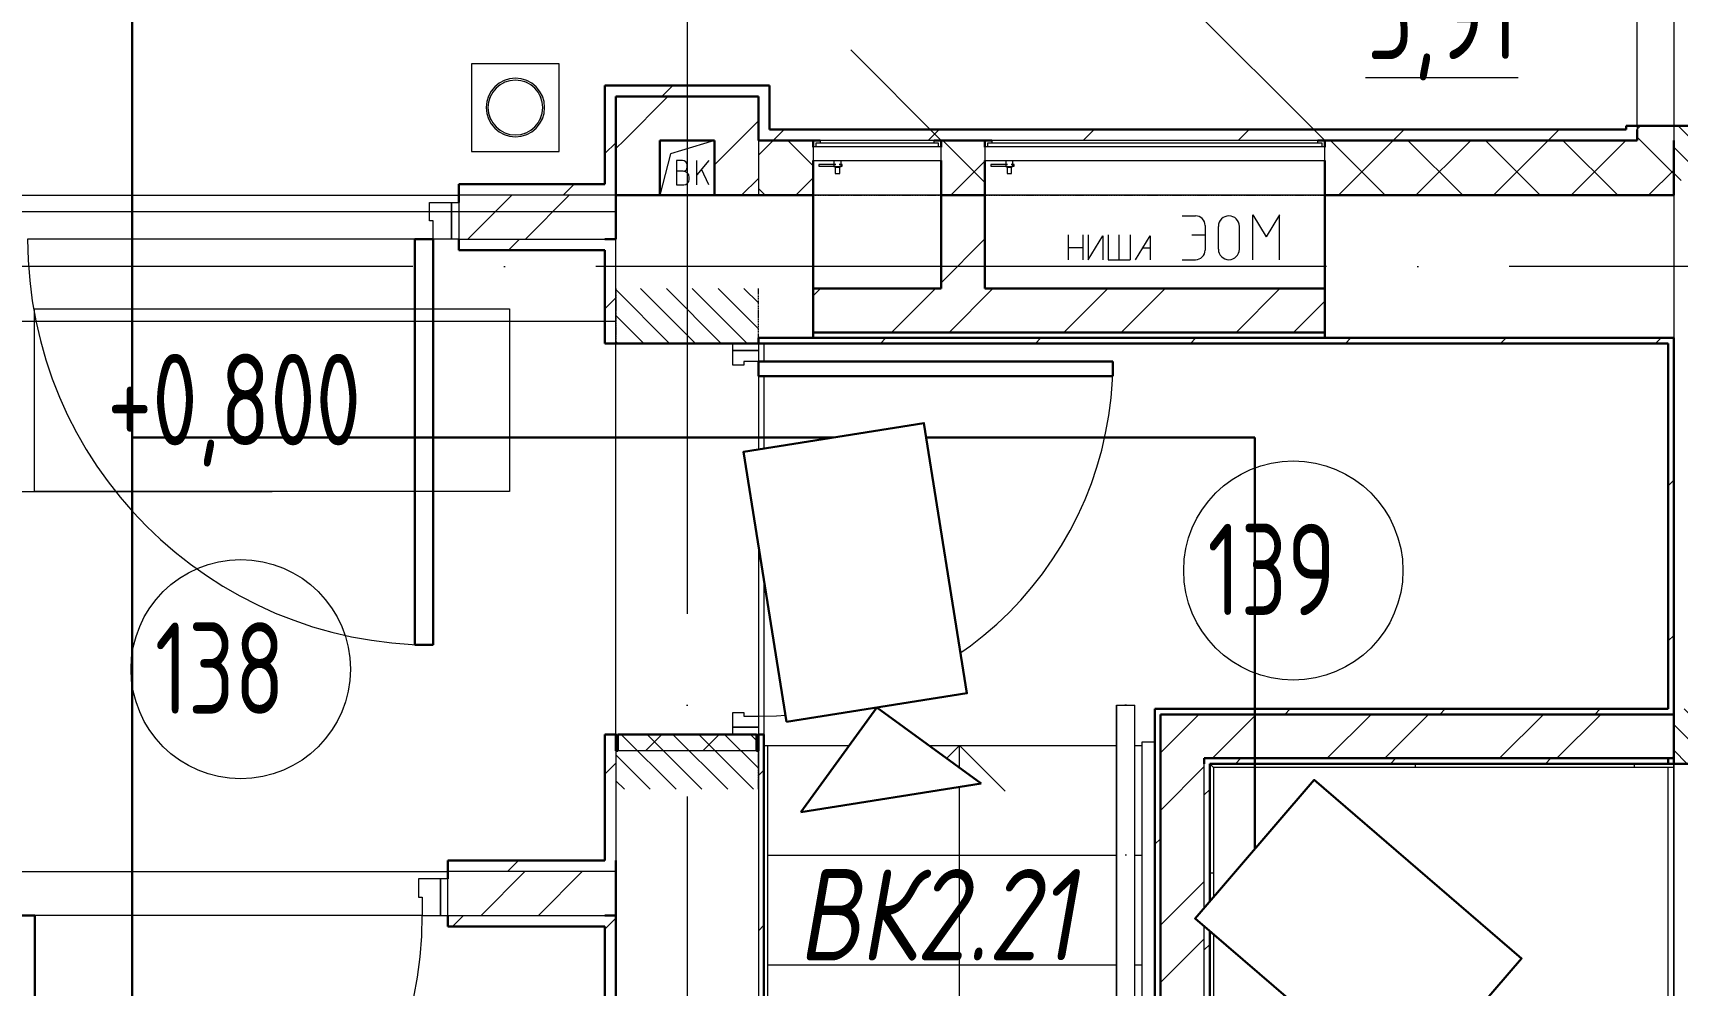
# Model space of a CAD drawing. Header units: millimetres. Extents: x -495897 to 1376592, y -28539 to 470976.
# Drawn here: x -10103 to -5603, y 379589 to 382194 of the extents above; entities that cross this region are included whole.
import ezdxf
from ezdxf.enums import TextEntityAlignment as Align

# ---------------------------------------------------------------- set-up
doc = ezdxf.new("R2010")
doc.units = ezdxf.units.MM
doc.set_wipeout_variables(frame=1)
for name, pattern in [('ADSK_Линия сетки', [25, 20, -2.5, 0, -2.5]), ('ADSK_Сверху', [450, 300, -150]), ('ADSK_Штриховая_ш2 п1_5', [4.5, 3, -1.5])]:
    doc.linetypes.add(name, pattern=pattern)
for name, color, linetype, lineweight in [('RC-Видеонаблюдение', 5, 'Continuous', 30), ('RC-Линии_связи-Адресные', 5, 'Continuous', 30), ('Аннотация', 7, 'Continuous', 18), ('Двери', 252, 'Continuous', 9), ('Лестницы', 252, 'Continuous', 9), ('Линии', 7, 'Continuous', 9), ('Марки помещений', 252, 'Continuous', 20), ('Оборудование', 8, 'Continuous', 18), ('Ограждение', 252, 'Continuous', 9), ('Оси', 252, 'Continuous', 9), ('Отметки', 7, 'Continuous', 9), ('Перекрытие', 252, 'Continuous', 18), ('Сантехника', 252, 'Continuous', 9), ('Стены внутренние', 7, 'Continuous', 18), ('Стены наружные', 7, 'Continuous', 18), ('Стены штриховка', 7, 'Continuous', 9), ('Стрелки вверх', 7, 'Continuous', 18)]:
    doc.layers.add(name, color=color, linetype=linetype, lineweight=lineweight)
doc.layers.add('RC-Позиционные_обозначения', color=7, linetype='Continuous')
doc.styles.add('GOST Common_3', font='', dxfattribs={"height": 3.5})
doc.styles.add('RubezhCAD', font='', dxfattribs={"oblique": 10})
doc.styles.get("Standard").update_dxf_attribs({"font": ''})
doc.styles.get('GOST Common_3').set_extended_font_data('GOST 2.304 type A')
doc.styles.get('RubezhCAD').set_extended_font_data('GOST type A')
doc.styles.get('Standard').set_extended_font_data('GOST type B')
pattern_1 = [(0, (-32119.8, 96), (0, 600), []), (90, (-32119.8, 96), (-600, 4e-14), [])]

# ---------------------------------------------------------------- blocks, each defined once
blk = doc.blocks.new('RC-UGO-CAM-01')
blk.add_attdef('PSTN', text='', height=2.5).set_placement((4.626, 3.284), align=Align.BOTTOM_LEFT)
at = {"color": 1}
blk.add_wipeout([(3.743, 0), (6.243, 2.499), (6.243, -2.499)], dxfattribs=at)
blk.add_line((6.243, 2.499), (6.243, -2.499), dxfattribs=at)
blk.add_wipeout([(-3.743, -2.499), (-3.741, 2.497), (3.743, 2.499), (3.743, -2.499)], dxfattribs=at)
for q in [(6.243, 2.499), (6.243, -2.499)]:
    blk.add_line((3.743, 0), q, dxfattribs=at)
blk.add_lwpolyline([(3.743, -2.499), (3.743, 2.499), (-3.743, 2.499), (-3.743, -2.499), (3.743, -2.499)], close=True, dxfattribs=at)
blk = doc.blocks.new('1 этаж')
at = {"layer": 'Двери', "lineweight": 18, "true_color": 0x636466}
h = blk.add_hatch(dxfattribs=at)
h.set_pattern_fill('FP_2', color=251, angle=-90, style=0, pattern_type=2)
h.set_pattern_definition([(315, (-4580.8, 22276.27), (35.3553, 35.3553), [])])
h.paths.add_polyline_path([(-4855.8, 21391.3), (-4305.8, 21391.3), (-4305.8, 21541.3), (-4855.8, 21541.3)])
h.paths.add_polyline_path([(-4855.8, 22761.3), (-4305.8, 22761.3), (-4305.8, 22911.3), (-4855.8, 22911.3)])
h = blk.add_hatch(dxfattribs=at)
h.set_pattern_fill('FP_2', color=251, angle=-90, style=0, pattern_type=2)
h.set_pattern_definition([(315, (-7555.8, 20411.27), (35.3553, 35.3553), [])])
h.paths.add_polyline_path([(-7750.8, 19726.3), (-7360.8, 19726.3), (-7360.8, 19876.3), (-7750.8, 19876.3)])
h.paths.add_polyline_path([(-7360.8, 20946.3), (-7360.8, 21096.3), (-7750.8, 21096.3), (-7750.8, 20946.3)])
h = blk.add_hatch(dxfattribs=at)
h.set_pattern_fill('FP_2', color=251, angle=-90, style=0, pattern_type=2)
h.set_pattern_definition([(315, (-4580.8, 19071.27), (35.3553, 35.3553), [])])
h.paths.add_polyline_path([(-4855.8, 17946.3), (-4305.8, 17946.3), (-4305.8, 18096.3), (-4855.8, 18096.3)])
h.paths.add_polyline_path([(-4340.6, 19796.3), (-4305.8, 19796.3), (-4305.8, 19946.3), (-4855.8, 19946.3), (-4855.8, 19796.3)])
at = {"layer": 'Ограждение', "true_color": 0x636466}
h = blk.add_hatch(dxfattribs=at)
h.set_pattern_fill('FP_25', color=251, style=0, pattern_type=2)
h.set_pattern_definition(pattern_1)
h.paths.add_polyline_path([(-4870.8, 19786.3), (-4855.8, 19786.3), (-4855.8, 19796.3), (-6125.8, 19796.3), (-6115.8, 19786.3), (-5058.1, 19786.3)])
h = blk.add_hatch(dxfattribs=at)
h.set_pattern_fill('FP_25', color=251, style=0, pattern_type=2)
h.set_pattern_definition(pattern_1)
h.paths.add_polyline_path([(-6125.8, 16656.3), (-6115.8, 16656.3), (-6115.8, 19786.3), (-6125.8, 19796.3), (-6125.8, 16726.3)])
at = {"color": 251, "lineweight": 18, "true_color": 0x636466}
for p, q in [((-7601.2, 21464.6), (-7630.8, 21351.3)), ((-7480.8, 21501.3), (-7601.2, 21464.6)), ((-7568.6, 21446.7), (-7585.2, 21446.7)), ((-7585.2, 21446.7), (-7585.2, 21380)), ((-7555.6, 21428.2), (-7555.6, 21433.7)), ((-7496.4, 21446.7), (-7529.7, 21407)), ((-7529.7, 21380), (-7529.7, 21446.7)), ((-7496.4, 21380), (-7516.3, 21422.9)), ((-7566.7, 21417.1), (-7585.2, 21417.1)), ((-7585.2, 21380), (-7564.9, 21380)), ((-7550.1, 21394.8), (-7550.1, 21400.4))]:
    blk.add_line(p, q, dxfattribs=at)
for centre, radius, start, end in [((-7568.6, 21433.7), 13, 0, 90), ((-7566.7, 21428.2), 11.1, 270, 0), ((-7566.7, 21400.4), 16.7, 0, 90), ((-7564.9, 21394.8), 14.8, 270, 0)]:
    blk.add_arc(centre, radius, start, end, dxfattribs=at)
at = {"layer": 'Аннотация', "color": 251, "lineweight": 20, "true_color": 0x636466}
for p, q in [((-9341.7, 20540.8), (-9341.7, 21040.8)), ((-9341.7, 21040.8), (-8041.7, 21040.8)), ((-8041.7, 21040.8), (-8041.7, 20540.8)), ((-8041.7, 20540.8), (-9341.7, 20540.8))]:
    blk.add_line(p, q, dxfattribs=at)
at = {"layer": 'Двери', "color": 251, "linetype": 'ADSK_Штриховая_ш2 п1_5', "true_color": 0x636466}
for p, q in [((-4305.8, 21541.3), (-4855.8, 21541.3)), ((-4855.8, 21541.3), (-4855.8, 21391.3)), ((-7210.8, 21351.3), (-5810.8, 21351.3)), ((-7750.8, 21096.3), (-7750.8, 20946.3)), ((-7360.8, 20946.3), (-7360.8, 21096.3)), ((-7750.8, 20946.3), (-7360.8, 20946.3)), ((-7210.8, 20961.3), (-5810.8, 20961.3)), ((-4855.8, 19946.3), (-4855.8, 19796.3)), ((-7360.8, 19876.3), (-7750.8, 19876.3)), ((-7750.8, 19876.3), (-7750.8, 19726.3)), ((-7360.8, 19726.3), (-7360.8, 19876.3)), ((-4855.8, 19796.3), (-4305.8, 19796.3))]:
    blk.add_line(p, q, dxfattribs=at)
at = {"layer": 'Двери', "color": 251, "true_color": 0x636466}
for p, q in [((-8260.8, 21331.3), (-8200.8, 21331.3)), ((-8260.8, 21281.3), (-8260.8, 21331.3)), ((-8200.8, 21331.3), (-8200.8, 21231.3)), ((-8200.8, 21231.3), (-8200.8, 21331.3)), ((-8200.8, 21331.3), (-8180.8, 21331.3)), ((-8180.8, 21331.3), (-8180.8, 21231.3)), ((-8250.8, 21281.3), (-8260.8, 21281.3)), ((-8250.8, 21231.3), (-8250.8, 21281.3)), ((-8200.8, 21231.3), (-8250.8, 21231.3)), ((-8180.8, 21231.3), (-8200.8, 21231.3)), ((-7430.8, 20946.3), (-7360.8, 20946.3)), ((-7430.8, 20926.3), (-7430.8, 20946.3)), ((-7430.8, 20886.3), (-7430.8, 20926.3)), ((-7430.8, 20926.3), (-7360.8, 20926.3)), ((-7360.8, 20926.3), (-7430.8, 20926.3)), ((-7360.8, 20946.3), (-7360.8, 20926.3)), ((-7360.8, 20926.3), (-7360.8, 20896.3)), ((-7400.8, 20886.3), (-7430.8, 20886.3)), ((-7400.8, 20896.3), (-7400.8, 20886.3)), ((-7360.8, 20896.3), (-7400.8, 20896.3)), ((-7430.8, 19936.3), (-7400.8, 19936.3)), ((-7430.8, 19896.3), (-7430.8, 19936.3)), ((-7400.8, 19936.3), (-7400.8, 19926.3)), ((-7360.8, 19896.3), (-7430.8, 19896.3)), ((-7430.8, 19876.3), (-7430.8, 19896.3)), ((-7430.8, 19896.3), (-7360.8, 19896.3)), ((-7400.8, 19926.3), (-7360.8, 19926.3)), ((-7360.8, 19926.3), (-7360.8, 19896.3)), ((-7360.8, 19896.3), (-7360.8, 19876.3)), ((-7360.8, 19876.3), (-7430.8, 19876.3)), ((-8230.8, 19481.3), (-8290.8, 19481.3)), ((-8290.8, 19481.3), (-8290.8, 19431.3)), ((-8230.8, 19381.3), (-8230.8, 19481.3)), ((-8230.8, 19481.3), (-8230.8, 19381.3)), ((-8210.8, 19481.3), (-8230.8, 19481.3)), ((-8210.8, 19381.3), (-8210.8, 19481.3)), ((-8290.8, 19431.3), (-8280.8, 19431.3)), ((-8280.8, 19431.3), (-8280.8, 19381.3)), ((-8280.8, 19381.3), (-8230.8, 19381.3)), ((-8230.8, 19381.3), (-8210.8, 19381.3))]:
    blk.add_line(p, q, dxfattribs=at)
at = {"layer": 'Двери', "color": 251, "lineweight": 30, "true_color": 0x636466}
for p, q in [((-8300.8, 20121.3), (-8300.8, 21231.3)), ((-8300.8, 21231.3), (-8250.8, 21231.3)), ((-8250.8, 21231.3), (-8250.8, 20121.3)), ((-7360.8, 20896.3), (-6390.8, 20896.3)), ((-7360.8, 20856.3), (-7360.8, 20896.3)), ((-6390.8, 20896.3), (-6390.8, 20856.3)), ((-6390.8, 20856.3), (-7360.8, 20856.3)), ((-8250.8, 20121.3), (-8300.8, 20121.3)), ((-9340.8, 19381.3), (-9390.8, 19381.3)), ((-9340.8, 18271.3), (-9340.8, 19381.3))]:
    blk.add_line(p, q, dxfattribs=at)
at = {"layer": 'Двери', "color": 251, "true_color": 0x636466}
for centre, radius, start, end in [((-8250.8, 21231.3), 1110, 180, 270), ((-7360.8, 20896.3), 970, 270, 0), ((-9390.8, 19381.3), 1110, 270, 0)]:
    blk.add_arc(centre, radius, start, end, dxfattribs=at)
at = {"layer": 'Лестницы', "color": 251, "true_color": 0x636466}
for p, q in [((-7335.8, 19546.3), (-6380.4, 19546.3)), ((-7335.8, 19546.3), (-6380.4, 19546.3)), ((-6330.4, 19546.3), (-6310.4, 19546.3)), ((-6330.4, 19546.3), (-6310.4, 19546.3)), ((-7335.8, 19246.3), (-6380.4, 19246.3)), ((-7335.8, 19246.3), (-6380.4, 19246.3)), ((-6330.4, 19246.3), (-6310.4, 19246.3)), ((-6330.4, 19246.3), (-6310.4, 19246.3))]:
    blk.add_line(p, q, dxfattribs=at)
at = {"layer": 'Линии', "color": 251, "linetype": 'ADSK_Сверху', "ltscale": 100, "true_color": 0x636466}
for p, q in [((-7750.8, 21306.3), (-28215.8, 21306.3)), ((-7750.8, 21006.3), (-28215.8, 21006.3))]:
    blk.add_line(p, q, dxfattribs=at)
at = {"layer": 'Линии', "color": 251, "lineweight": 18, "ltscale": 100, "true_color": 0x636466}
for p, q in [((-6201, 21295), (-6164.5, 21295)), ((-6008, 21297.6), (-5971.5, 21237.6)), ((-6008, 21175), (-6008, 21297.6)), ((-5934.9, 21297.6), (-5971.5, 21237.6)), ((-5934.9, 21175), (-5934.9, 21297.6)), ((-6513.4, 21242.9), (-6513.4, 21175)), ((-6473.4, 21242.9), (-6473.4, 21175)), ((-6458.4, 21242.9), (-6458.4, 21175)), ((-6458.4, 21175), (-6418.4, 21240.7)), ((-6418.4, 21240.7), (-6418.4, 21175)), ((-6403.4, 21242.9), (-6403.4, 21175)), ((-6373.4, 21175), (-6373.4, 21242.9)), ((-6343.4, 21242.9), (-6343.4, 21175)), ((-6328.4, 21175), (-6288.4, 21240.7)), ((-6288.4, 21240.7), (-6288.4, 21175)), ((-6174.9, 21242.9), (-6138.4, 21242.9)), ((-6138.4, 21268.9), (-6138.4, 21201.1)), ((-6101.9, 21203.7), (-6101.9, 21266.3)), ((-6044.5, 21203.7), (-6044.5, 21266.3)), ((-6513.4, 21208.9), (-6473.4, 21208.9)), ((-6308.4, 21207.9), (-6288.4, 21207.9)), ((-6403.4, 21175), (-6343.4, 21175)), ((-6201, 21175), (-6164.5, 21175))]:
    blk.add_line(p, q, dxfattribs=at)
at = {"layer": 'Линии', "color": 251, "lineweight": 18, "true_color": 0x636466}
for centre, radius, start, end in [((-6164.5, 21268.9), 26.1, 0, 90), ((-6073.2, 21266.3), 28.7, 0, 180), ((-6164.5, 21201.1), 26.1, 270, 0), ((-6073.2, 21203.7), 28.7, 180, 0)]:
    blk.add_arc(centre, radius, start, end, dxfattribs=at)
at = {"layer": 'Марки помещений', "color": 251, "true_color": 0x636466}
for centre in [(-5897, 20324.9), (-8777.5, 20054.9)]:
    blk.add_circle(centre, 300, dxfattribs=at)
at = {"layer": 'Оборудование', "color": 251, "true_color": 0x636466}
for p, q in [((-5810.8, 21501.3), (-6468.4, 22158.9)), ((-6860.8, 21501.3), (-7108.3, 21748.8)), ((-7210.8, 21482.7), (-7210.8, 21446.3)), ((-6861.7, 21483.6), (-7209.9, 21483.6)), ((-7203.8, 21493.3), (-7203.8, 21483.6)), ((-6868.8, 21494.3), (-7202.8, 21494.3)), ((-6879.8, 21501.3), (-7191.8, 21501.3)), ((-7191.8, 21501.3), (-7191.8, 21495.8)), ((-6888.8, 21494.5), (-6888.8, 21493.3)), ((-6888.8, 21493.3), (-6888.8, 21494.5)), ((-6879.8, 21495.8), (-6879.8, 21501.3)), ((-6867.8, 21483.6), (-6867.8, 21493.3)), ((-6860.8, 21446.3), (-6860.8, 21482.7)), ((-6740.8, 21482.7), (-6740.8, 21446.3)), ((-5811.7, 21483.6), (-6739.9, 21483.6)), ((-6733.8, 21493.3), (-6733.8, 21483.6)), ((-5818.8, 21494.3), (-6732.8, 21494.3)), ((-5829.8, 21501.3), (-6721.8, 21501.3)), ((-6721.8, 21501.3), (-6721.8, 21495.8)), ((-5829.8, 21495.8), (-5829.8, 21501.3)), ((-5817.8, 21483.6), (-5817.8, 21493.3)), ((-5810.8, 21446.3), (-5810.8, 21482.7)), ((-7210.8, 21446.3), (-6860.8, 21446.3)), ((-7149.1, 21435.9), (-7195, 21435.9)), ((-7195, 21435.9), (-7195, 21430.9)), ((-7195, 21430.9), (-7149.1, 21430.9)), ((-7154, 21446.3), (-7154, 21430.4)), ((-7154, 21430.4), (-7134.7, 21430.4)), ((-7152.4, 21430.4), (-7150.4, 21428.4)), ((-7150.4, 21428.4), (-7150.4, 21410.9)), ((-7150.4, 21428.4), (-7138.2, 21428.4)), ((-7131.2, 21435.9), (-7139.5, 21435.9)), ((-7139.5, 21430.9), (-7131.2, 21430.9)), ((-7138.2, 21428.4), (-7136.2, 21430.4)), ((-7138.2, 21410.9), (-7138.2, 21428.4)), ((-7134.7, 21430.4), (-7134.7, 21446.3)), ((-7131.2, 21430.9), (-7131.2, 21435.9)), ((-6740.8, 21446.3), (-5810.8, 21446.3)), ((-6679.1, 21435.9), (-6725, 21435.9)), ((-6725, 21435.9), (-6725, 21430.9)), ((-6725, 21430.9), (-6679.1, 21430.9)), ((-6684, 21446.3), (-6684, 21430.4)), ((-6684, 21430.4), (-6664.7, 21430.4)), ((-6682.4, 21430.4), (-6680.4, 21428.4)), ((-6680.4, 21428.4), (-6680.4, 21410.9)), ((-6680.4, 21428.4), (-6668.2, 21428.4)), ((-6661.2, 21435.9), (-6669.5, 21435.9)), ((-6669.5, 21430.9), (-6661.2, 21430.9)), ((-6668.2, 21428.4), (-6666.2, 21430.4)), ((-6668.2, 21410.9), (-6668.2, 21428.4)), ((-6664.7, 21430.4), (-6664.7, 21446.3)), ((-6661.2, 21430.9), (-6661.2, 21435.9)), ((-7150.4, 21410.9), (-7138.2, 21410.9)), ((-6680.4, 21410.9), (-6668.2, 21410.9))]:
    blk.add_line(p, q, dxfattribs=at)
for points, knots in [([(-7209.9, 21483.6), (-7210, 21483.6), (-7210.1, 21483.6), (-7210.2, 21483.5), (-7210.4, 21483.4), (-7210.5, 21483.3), (-7210.7, 21483.1), (-7210.8, 21482.9), (-7210.8, 21482.7), (-7210.8, 21482.7)], [0, 0, 0, 0, 0.166667, 0.25, 0.333333, 0.5, 0.666667, 0.833333, 1, 1, 1, 1]), ([(-7202.8, 21494.3), (-7202.9, 21494.3), (-7203.1, 21494.3), (-7203.2, 21494.2), (-7203.3, 21494.1), (-7203.4, 21494.1), (-7203.6, 21493.9), (-7203.7, 21493.8), (-7203.8, 21493.6), (-7203.8, 21493.4), (-7203.8, 21493.3)], [0, 0, 0, 0, 0.166667, 0.25, 0.333333, 0.416667, 0.541667, 0.666667, 0.833333, 1, 1, 1, 1]), ([(-7191.8, 21495.8), (-7191.8, 21495.7), (-7191.8, 21495.5), (-7191.9, 21495.2), (-7192, 21495), (-7192.1, 21494.9), (-7192.2, 21494.7), (-7192.4, 21494.6), (-7192.6, 21494.5), (-7192.7, 21494.4), (-7193, 21494.3), (-7193.2, 21494.3), (-7193.3, 21494.3)], [0, 0, 0, 0, 0.166667, 0.25, 0.333333, 0.416667, 0.5, 0.583333, 0.666667, 0.75, 0.833333, 1, 1, 1, 1]), ([(-6878.3, 21494.3), (-6878.4, 21494.3), (-6878.6, 21494.3), (-6878.9, 21494.4), (-6879, 21494.5), (-6879.2, 21494.6), (-6879.4, 21494.7), (-6879.5, 21494.9), (-6879.6, 21495), (-6879.7, 21495.2), (-6879.8, 21495.5), (-6879.8, 21495.7), (-6879.8, 21495.8)], [-1, -1, -1, -1, -0.833333, -0.75, -0.666667, -0.583333, -0.5, -0.416667, -0.333333, -0.25, -0.166667, 0, 0, 0, 0]), ([(-6867.8, 21493.3), (-6867.8, 21493.4), (-6867.8, 21493.6), (-6867.9, 21493.8), (-6868, 21493.9), (-6868.2, 21494.1), (-6868.3, 21494.1), (-6868.4, 21494.2), (-6868.5, 21494.3), (-6868.7, 21494.3), (-6868.8, 21494.3)], [-1, -1, -1, -1, -0.833333, -0.666667, -0.541667, -0.416667, -0.333333, -0.25, -0.166667, 0, 0, 0, 0]), ([(-6860.8, 21482.7), (-6860.8, 21482.7), (-6860.8, 21482.9), (-6860.9, 21483.1), (-6861.1, 21483.3), (-6861.2, 21483.4), (-6861.4, 21483.5), (-6861.5, 21483.6), (-6861.6, 21483.6), (-6861.7, 21483.6)], [-1, -1, -1, -1, -0.833333, -0.666667, -0.5, -0.333333, -0.25, -0.166667, 0, 0, 0, 0]), ([(-6739.9, 21483.6), (-6740, 21483.6), (-6740.1, 21483.6), (-6740.2, 21483.5), (-6740.4, 21483.4), (-6740.5, 21483.3), (-6740.7, 21483.1), (-6740.8, 21482.9), (-6740.8, 21482.7), (-6740.8, 21482.7)], [0, 0, 0, 0, 0.166667, 0.25, 0.333333, 0.5, 0.666667, 0.833333, 1, 1, 1, 1]), ([(-6732.8, 21494.3), (-6732.9, 21494.3), (-6733.1, 21494.3), (-6733.2, 21494.2), (-6733.3, 21494.1), (-6733.4, 21494.1), (-6733.6, 21493.9), (-6733.7, 21493.8), (-6733.8, 21493.6), (-6733.8, 21493.4), (-6733.8, 21493.3)], [0, 0, 0, 0, 0.166667, 0.25, 0.333333, 0.416667, 0.541667, 0.666667, 0.833333, 1, 1, 1, 1]), ([(-6721.8, 21495.8), (-6721.8, 21495.7), (-6721.8, 21495.5), (-6721.9, 21495.2), (-6722, 21495), (-6722.1, 21494.9), (-6722.2, 21494.7), (-6722.4, 21494.6), (-6722.6, 21494.5), (-6722.7, 21494.4), (-6723, 21494.3), (-6723.2, 21494.3), (-6723.3, 21494.3)], [0, 0, 0, 0, 0.166667, 0.25, 0.333333, 0.416667, 0.5, 0.583333, 0.666667, 0.75, 0.833333, 1, 1, 1, 1]), ([(-5828.3, 21494.3), (-5828.4, 21494.3), (-5828.6, 21494.3), (-5828.9, 21494.4), (-5829, 21494.5), (-5829.2, 21494.6), (-5829.4, 21494.7), (-5829.5, 21494.9), (-5829.6, 21495), (-5829.7, 21495.2), (-5829.8, 21495.5), (-5829.8, 21495.7), (-5829.8, 21495.8)], [-1, -1, -1, -1, -0.833333, -0.75, -0.666667, -0.583333, -0.5, -0.416667, -0.333333, -0.25, -0.166667, 0, 0, 0, 0]), ([(-5817.8, 21493.3), (-5817.8, 21493.4), (-5817.8, 21493.6), (-5817.9, 21493.8), (-5818, 21493.9), (-5818.2, 21494.1), (-5818.3, 21494.1), (-5818.4, 21494.2), (-5818.5, 21494.3), (-5818.7, 21494.3), (-5818.8, 21494.3)], [-1, -1, -1, -1, -0.833333, -0.666667, -0.541667, -0.416667, -0.333333, -0.25, -0.166667, 0, 0, 0, 0]), ([(-5810.8, 21482.7), (-5810.8, 21482.7), (-5810.8, 21482.9), (-5810.9, 21483.1), (-5811.1, 21483.3), (-5811.2, 21483.4), (-5811.4, 21483.5), (-5811.5, 21483.6), (-5811.6, 21483.6), (-5811.7, 21483.6)], [-1, -1, -1, -1, -0.833333, -0.666667, -0.5, -0.333333, -0.25, -0.166667, 0, 0, 0, 0])]:
    blk.add_open_spline(points, degree=3, knots=knots, dxfattribs=at)
at = {"layer": 'Ограждение', "color": 251, "true_color": 0x636466}
for p, q in [((-6380.4, 19956.3), (-6380.4, 19856.3)), ((-6380.4, 19956.3), (-6330.4, 19956.3)), ((-6380.4, 19546.3), (-6380.4, 19956.3)), ((-6353.1, 19956.3), (-6357.7, 19956.3)), ((-6330.4, 19856.3), (-6330.4, 19956.3)), ((-6330.4, 19546.3), (-6330.4, 19956.3)), ((-7335.8, 19846.3), (-7335.8, 19546.3)), ((-6380.4, 19856.3), (-6380.4, 19553.7)), ((-6330.4, 19553.7), (-6330.4, 19856.3)), ((-6310.4, 19856.3), (-6275.8, 19856.3)), ((-6310.4, 19546.3), (-6310.4, 19856.3)), ((-6115.8, 19786.3), (-6125.8, 19796.3)), ((-6125.8, 19796.3), (-6115.8, 19786.3)), ((-4855.8, 19786.3), (-6115.8, 19786.3)), ((-6115.8, 19786.3), (-6115.8, 16656.3)), ((-4855.8, 19786.3), (-4855.8, 19796.3)), ((-4855.8, 19796.3), (-4855.8, 19786.3)), ((-7335.8, 19546.3), (-7335.8, 17286.4)), ((-6380.4, 19553.7), (-6380.4, 17731.9)), ((-6380.4, 17731.9), (-6380.4, 19546.3)), ((-6330.4, 17755.2), (-6330.4, 19553.7)), ((-6330.4, 17755.2), (-6330.4, 19546.3)), ((-6310.4, 17764.5), (-6310.4, 19546.3))]:
    blk.add_line(p, q, dxfattribs=at)
blk.add_open_spline([(-6353.4, 19546.3), (-6354.1, 19546.3), (-6355.4, 19546.3), (-6356.7, 19546.3), (-6357.4, 19546.3)], degree=3, dxfattribs=at)
at = {"layer": 'Оси', "color": 251, "linetype": 'ADSK_Линия сетки', "ltscale": 100, "true_color": 0x636466}
for p, q in [((-7555.8, 32206.9), (-7555.8, 10956.3)), ((-4855.8, 32206.9), (-4855.8, 10956.3)), ((-805.8, 21156.3), (-72528.1, 21156.3))]:
    blk.add_line(p, q, dxfattribs=at)
at = {"layer": 'Отметки', "color": 251, "lineweight": 20, "true_color": 0x636466}
blk.add_line((-9681.2, 20540.8), (-8691.7, 20540.8), dxfattribs=at)
at = {"layer": 'Перекрытие', "color": 251, "ltscale": 100, "true_color": 0x636466}
for p, q in [((-7345.8, 19846.3), (-6380.4, 19846.3)), ((-6330.4, 19846.3), (-6310.4, 19846.3)), ((-4855.8, 18096.3), (-4855.8, 19796.3))]:
    blk.add_line(p, q, dxfattribs=at)
at = {"layer": 'Сантехника', "color": 251, "true_color": 0x636466}
for p, q in [((-7905.8, 21711.3), (-8145.8, 21711.3)), ((-8145.8, 21711.3), (-8145.8, 21471.3)), ((-7905.8, 21471.3), (-7905.8, 21711.3)), ((-8145.8, 21471.3), (-7905.8, 21471.3))]:
    blk.add_line(p, q, dxfattribs=at)
for radius, start, end in [(80, 0, 180), (75, 0, 180), (75, 109.9712, 115.0288), (75, 64.9712, 70.0288), (75, 154.9712, 160.0288), (75, 19.9712, 25.0288), (80, 180, 0), (75, 180, 0), (75, 199.9712, 205.0288), (75, 334.9712, 340.0288), (75, 244.9712, 250.0288), (75, 289.9712, 295.0288)]:
    blk.add_arc((-8025.8, 21591.3), radius, start, end, dxfattribs=at)
at = {"layer": 'Стены внутренние', "color": 251, "true_color": 0x636466}
for p, q in [((-4955.8, 21541.3), (-4955.8, 22761.3)), ((-4855.8, 21541.3), (-4855.8, 21501.3)), ((-6860.8, 21351.3), (-7210.8, 21351.3)), ((-5810.8, 21351.3), (-6740.8, 21351.3)), ((-7750.8, 19876.3), (-7750.8, 20946.3)), ((-7360.8, 20896.3), (-7360.8, 19926.3)), ((-7750.8, 19831.3), (-7750.8, 19531.3)), ((-7365.8, 19831.3), (-7745.8, 19831.3)), ((-4855.8, 19796.3), (-4855.8, 15471.3))]:
    blk.add_line(p, q, dxfattribs=at)
at = {"layer": 'Стены внутренние', "color": 251, "lineweight": 30, "true_color": 0x636466}
for p, q in [((-4305.8, 21541.3), (-4955.8, 21541.3)), ((-4955.8, 21531.3), (-4955.8, 21501.3)), ((-7210.8, 21482.9), (-7210.8, 21501.3)), ((-6860.8, 21501.3), (-6860.8, 21482.9)), ((-6740.8, 21482.9), (-6740.8, 21501.3)), ((-5810.8, 21501.3), (-5810.8, 21482.9)), ((-4855.8, 21351.3), (-4855.8, 21501.3)), ((-7210.8, 20961.3), (-7210.8, 21446.3)), ((-6860.8, 21446.3), (-6860.8, 21351.3)), ((-6740.8, 21351.3), (-6740.8, 21446.3)), ((-5810.8, 21446.3), (-5810.8, 20961.3)), ((-7480.8, 21351.3), (-7630.8, 21351.3)), ((-7210.8, 21351.3), (-7360.8, 21351.3)), ((-6860.8, 21351.3), (-6740.8, 21351.3)), ((-4855.8, 21351.3), (-5810.8, 21351.3)), ((-7750.8, 20946.3), (-7360.8, 20946.3)), ((-7360.8, 20946.3), (-7360.8, 20961.3)), ((-7745.8, 19831.3), (-7750.8, 19831.3)), ((-7360.8, 19831.3), (-7365.8, 19831.3)), ((-4855.8, 19796.3), (-4305.8, 19796.3))]:
    blk.add_line(p, q, dxfattribs=at)
at = {"layer": 'Стены внутренние', "color": 251, "linetype": 'Continuous', "lineweight": 9, "true_color": 0x636466}
for p, q in [((-4955.8, 21532.5), (-4947, 21541.3)), ((-4946.9, 21501.3), (-4955.8, 21510.2)), ((-7360.8, 21460.9), (-7320.4, 21501.3)), ((-7210.8, 21431.8), (-7280.3, 21501.3)), ((-6740.8, 21386), (-6856, 21501.3)), ((-5645.4, 21351.3), (-5795.4, 21501.3)), ((-5773.4, 21351.3), (-5623.4, 21501.3)), ((-5433.3, 21351.3), (-5583.3, 21501.3)), ((-5561.3, 21351.3), (-5411.3, 21501.3)), ((-5221.1, 21351.3), (-5371.1, 21501.3)), ((-5349.1, 21351.3), (-5199.1, 21501.3)), ((-5009, 21351.3), (-5159, 21501.3)), ((-5137, 21351.3), (-4987, 21501.3)), ((-4855.8, 21410.2), (-4946.9, 21501.3)), ((-6834, 21351.3), (-6740.8, 21444.5)), ((-4924.9, 21351.3), (-4855.8, 21420.3)), ((-7258.3, 21351.3), (-7210.8, 21398.8)), ((-7342.4, 21351.3), (-7360.8, 21369.6))]:
    blk.add_line(p, q, dxfattribs=at)
at = {"layer": 'Стены наружные', "color": 251, "lineweight": 30, "true_color": 0x636466}
for p, q in [((-7780.8, 21651.3), (-7780.8, 21381.3)), ((-7330.8, 21651.3), (-7780.8, 21651.3)), ((-7330.8, 21531.3), (-7330.8, 21651.3)), ((-7360.8, 21621.3), (-7750.8, 21621.3)), ((-7750.8, 21621.3), (-7750.8, 21231.3)), ((-7360.8, 21501.3), (-7360.8, 21621.3)), ((-4985.8, 21531.3), (-7330.8, 21531.3)), ((-4955.8, 21541.3), (-4985.8, 21541.3)), ((-4985.8, 21541.3), (-4985.8, 21531.3)), ((-7630.8, 21501.3), (-7480.8, 21501.3)), ((-7630.8, 21351.3), (-7630.8, 21501.3)), ((-7480.8, 21501.3), (-7480.8, 21351.3)), ((-7360.8, 21501.3), (-7191.8, 21501.3)), ((-6879.8, 21501.3), (-6721.8, 21501.3)), ((-5829.8, 21501.3), (-4955.8, 21501.3)), ((-7780.8, 21381.3), (-8180.8, 21381.3)), ((-8180.8, 21381.3), (-8180.8, 21331.3)), ((-7750.8, 21351.3), (-7630.8, 21351.3)), ((-7480.8, 21351.3), (-7360.8, 21351.3)), ((-6860.8, 21351.3), (-6860.8, 21096.3)), ((-6740.8, 21096.3), (-6740.8, 21351.3)), ((-8180.8, 21231.3), (-8180.8, 21201.3)), ((-8180.8, 21201.3), (-7780.8, 21201.3)), ((-7780.8, 21231.3), (-7750.8, 21231.3)), ((-7780.8, 21201.3), (-7780.8, 20946.3)), ((-6860.8, 21096.3), (-7210.8, 21096.3)), ((-5810.8, 21096.3), (-6740.8, 21096.3)), ((-7210.8, 20976.3), (-5810.8, 20976.3)), ((-7780.8, 20946.3), (-7750.8, 20946.3)), ((-4855.8, 20961.3), (-7360.8, 20961.3)), ((-7360.8, 20946.3), (-4870.8, 20946.3)), ((-4870.8, 20946.3), (-4870.8, 19946.3)), ((-4855.8, 19796.3), (-4855.8, 20961.3)), ((-4870.8, 19946.3), (-6275.8, 19946.3)), ((-6275.8, 19946.3), (-6275.8, 18384)), ((-4855.8, 19931.3), (-6260.8, 19931.3)), ((-6260.8, 18384), (-6260.8, 19931.3)), ((-7780.8, 19876.3), (-7780.8, 19531.3)), ((-7750.8, 19876.3), (-7780.8, 19876.3)), ((-7750.8, 19831.3), (-7750.8, 19876.3)), ((-7745.8, 19876.3), (-7745.8, 19831.3)), ((-7365.8, 19876.3), (-7745.8, 19876.3)), ((-7365.8, 19831.3), (-7365.8, 19876.3)), ((-7345.8, 19876.3), (-7360.8, 19876.3)), ((-7360.8, 19876.3), (-7360.8, 19831.3)), ((-7345.8, 15471.3), (-7345.8, 19876.3)), ((-6140.8, 19796.3), (-6140.8, 19811.3)), ((-4855.8, 19811.3), (-6140.8, 19811.3)), ((-4870.8, 19811.3), (-4870.8, 19796.3)), ((-6125.8, 19796.3), (-4855.8, 19796.3)), ((-6125.8, 18384.2), (-6125.8, 19796.3)), ((-7780.8, 19531.3), (-8210.8, 19531.3)), ((-8210.8, 19531.3), (-8210.8, 19481.3)), ((-7750.8, 15456.3), (-7750.8, 19531.3)), ((-8210.8, 19381.3), (-8210.8, 19351.3)), ((-8210.8, 19351.3), (-7780.8, 19351.3)), ((-7780.8, 19381.3), (-7750.8, 19381.3)), ((-7780.8, 19351.3), (-7780.8, 15486.3))]:
    blk.add_line(p, q, dxfattribs=at)
at = {"layer": 'Стены наружные', "color": 251, "linetype": 'Continuous', "lineweight": 9, "true_color": 0x636466}
for p, q in [((-7624.7, 21621.3), (-7594.7, 21651.3)), ((-7728.6, 21501.3), (-7608.6, 21621.3)), ((-7414.3, 21501.3), (-7360.8, 21554.8)), ((-7320.4, 21501.3), (-7290.4, 21531.3)), ((-6896.2, 21501.3), (-6866.2, 21531.3)), ((-6471.9, 21501.3), (-6441.9, 21531.3)), ((-6047.7, 21501.3), (-6017.7, 21531.3)), ((-5623.4, 21501.3), (-5593.4, 21531.3)), ((-5199.1, 21501.3), (-5169.1, 21531.3)), ((-7780.8, 21465.2), (-7750.8, 21495.2)), ((-7750.8, 21479.1), (-7728.6, 21501.3)), ((-7480.8, 21434.8), (-7414.3, 21501.3)), ((-7894.7, 21351.3), (-7864.7, 21381.3)), ((-7407.2, 21351.3), (-7360.8, 21397.6)), ((-8155.8, 21231.3), (-8035.8, 21351.3)), ((-7998.6, 21231.3), (-7878.6, 21351.3)), ((-8044.7, 21201.3), (-8014.7, 21231.3)), ((-6860.8, 21111.9), (-6740.8, 21231.9)), ((-7780.8, 21040.9), (-7750.8, 21070.9)), ((-7210.8, 21076.2), (-7190.7, 21096.3)), ((-6996.4, 20976.3), (-6876.4, 21096.3)), ((-6839.2, 20976.3), (-6719.2, 21096.3)), ((-6524.9, 20976.3), (-6404.9, 21096.3)), ((-6367.8, 20976.3), (-6247.8, 21096.3)), ((-6053.5, 20976.3), (-5933.5, 21096.3)), ((-5896.3, 20976.3), (-5810.8, 21061.8)), ((-7026.9, 20946.3), (-7011.9, 20961.3)), ((-6602.7, 20946.3), (-6587.7, 20961.3)), ((-6178.4, 20946.3), (-6163.4, 20961.3)), ((-5754.1, 20946.3), (-5739.1, 20961.3)), ((-5329.9, 20946.3), (-5314.9, 20961.3)), ((-4905.6, 20946.3), (-4890.6, 20961.3)), ((-4870.8, 20556.8), (-4855.8, 20571.8)), ((-4870.8, 20132.5), (-4855.8, 20147.5)), ((-5920.6, 19931.3), (-5905.6, 19946.3)), ((-5496.3, 19931.3), (-5481.3, 19946.3)), ((-5072.1, 19931.3), (-5057.1, 19946.3)), ((-6260.8, 19826), (-6155.5, 19931.3)), ((-6118.4, 19811.3), (-5998.4, 19931.3)), ((-5804.1, 19811.3), (-5684.1, 19931.3)), ((-5646.9, 19811.3), (-5526.9, 19931.3)), ((-5332.6, 19811.3), (-5212.6, 19931.3)), ((-5175.4, 19811.3), (-5055.4, 19931.3)), ((-7669.9, 19831.3), (-7624.9, 19876.3)), ((-7512.8, 19831.3), (-7467.8, 19876.3)), ((-6055.6, 19796.3), (-6040.6, 19811.3)), ((-5631.3, 19796.3), (-5616.3, 19811.3)), ((-5207.1, 19796.3), (-5192.1, 19811.3)), ((-4861.1, 19811.3), (-4855.8, 19816.6)), ((-7780.8, 19768.1), (-7750.8, 19798.1)), ((-7360.8, 19763.9), (-7345.8, 19778.9)), ((-6260.8, 19668.8), (-6140.8, 19788.8)), ((-6140.8, 19711.1), (-6125.8, 19726.1)), ((-6275.8, 19576.1), (-6260.8, 19591.1)), ((-8047.7, 19501.3), (-8017.7, 19531.3)), ((-8119.9, 19381.3), (-7999.9, 19501.3)), ((-7962.8, 19381.3), (-7842.8, 19501.3)), ((-6260.8, 19354.5), (-6140.8, 19474.5)), ((-8197.7, 19351.3), (-8167.7, 19381.3)), ((-7780.8, 19343.9), (-7750.8, 19373.9)), ((-7360.8, 19339.6), (-7345.8, 19354.6)), ((-6260.8, 19197.4), (-6140.8, 19317.4)), ((-6140.8, 19286.8), (-6125.8, 19301.8))]:
    blk.add_line(p, q, dxfattribs=at)
at = {"layer": 'Стены наружные', "color": 251, "true_color": 0x636466}
for p, q in [((-9430.8, 21351.3), (-8180.8, 21351.3)), ((-8300.8, 21231.3), (-9360.8, 21231.3)), ((-7750.8, 20946.3), (-7750.8, 21231.3)), ((-7345.8, 20946.3), (-7345.8, 20896.3)), ((-7345.8, 20856.3), (-7345.8, 19876.3)), ((-7360.8, 19831.3), (-7360.8, 15456.3)), ((-4870.8, 18096.3), (-4870.8, 19786.3)), ((-9460.8, 19501.3), (-8210.8, 19501.3)), ((-8280.8, 19381.3), (-9340.8, 19381.3))]:
    blk.add_line(p, q, dxfattribs=at)
at = {"layer": 'Стены штриховка', "color": 251, "true_color": 0x636466}
for p, q in [((-4955.8, 21541.3), (-4955.8, 21531.3)), ((-7360.8, 21501.3), (-7360.8, 21351.3)), ((-7750.8, 21351.3), (-8180.8, 21351.3)), ((-8180.8, 21231.3), (-7780.8, 21231.3)), ((-6140.8, 18387.6), (-6140.8, 19796.3)), ((-7750.8, 19501.3), (-8210.8, 19501.3)), ((-8210.8, 19381.3), (-7780.8, 19381.3))]:
    blk.add_line(p, q, dxfattribs=at)
at = {"layer": 'Стрелки вверх', "color": 251, "true_color": 0x636466}
for p, q in [((-6810.8, 19846.3), (-6935.8, 19721.3)), ((-6810.8, 19546.3), (-6810.8, 19846.3)), ((-6810.8, 19846.3), (-6685.8, 19721.3)), ((-6810.8, 19246.3), (-6810.8, 19546.3)), ((-6810.8, 18946.3), (-6810.8, 19246.3))]:
    blk.add_line(p, q, dxfattribs=at)
at = {"layer": 'Марки помещений', "color": 251, "true_color": 0x636466, "style": 'GOST Common_3', "width": 0.9}
for s, p in [('%%U5,91', (-5699.4, 21723.9)), ('139', (-6131.9, 20202.6)), ('138', (-9012.4, 19932.6))]:
    blk.add_text(s, height=250, dxfattribs=at).set_placement(p)
at = {"layer": 'Отметки', "color": 251, "true_color": 0x636466, "style": 'GOST Common_3', "width": 0.9}
blk.add_text('+0,800', height=250, dxfattribs=at).set_placement((-9142.9, 20667.5))

msp = doc.modelspace()

# ---------------------------------------------------------------- linework, layer by layer
at = {"layer": 'RC-Линии_связи-Адресные'}
for p, q in [((-9830.841, 382701.821), (-9830.841, 378371.197)), ((-6759.157, 381087.63), (-9830.841, 381087.63)), ((-6759.157, 379961.393), (-6759.157, 381087.63))]:
    msp.add_line(p, q, dxfattribs=at)

# ---------------------------------------------------------------- block references
msp.add_blockref('1 этаж', (-756.474, 360398.765))

# ---------------------------------------------------------------- next in the draw order: block references
at = {"layer": 'RC-Видеонаблюдение'}
ref = msp.add_blockref('RC-UGO-CAM-01', (-7852.281, 380718.116), dxfattribs=dict(at, xscale=100, yscale=100, zscale=100, rotation=279.0276401531387))
ref.add_attrib('PSTN', 'ВК2.21', (-8008.933, 379657.033), dxfattribs={"layer": 'RC-Позиционные_обозначения', "height": 250, "style": 'RubezhCAD', "oblique": 10})
ref = msp.add_blockref('RC-UGO-CAM-01', (-6475.423, 379717.294), dxfattribs=dict(at, xscale=100, yscale=100, zscale=100, rotation=319.2943666044332))
ref.add_attrib('PSTN', 'ВК2.22', (-6710.079, 378780.83), dxfattribs={"layer": 'RC-Позиционные_обозначения', "height": 250, "style": 'RubezhCAD', "oblique": 10})

doc.saveas('drawing.dxf')
